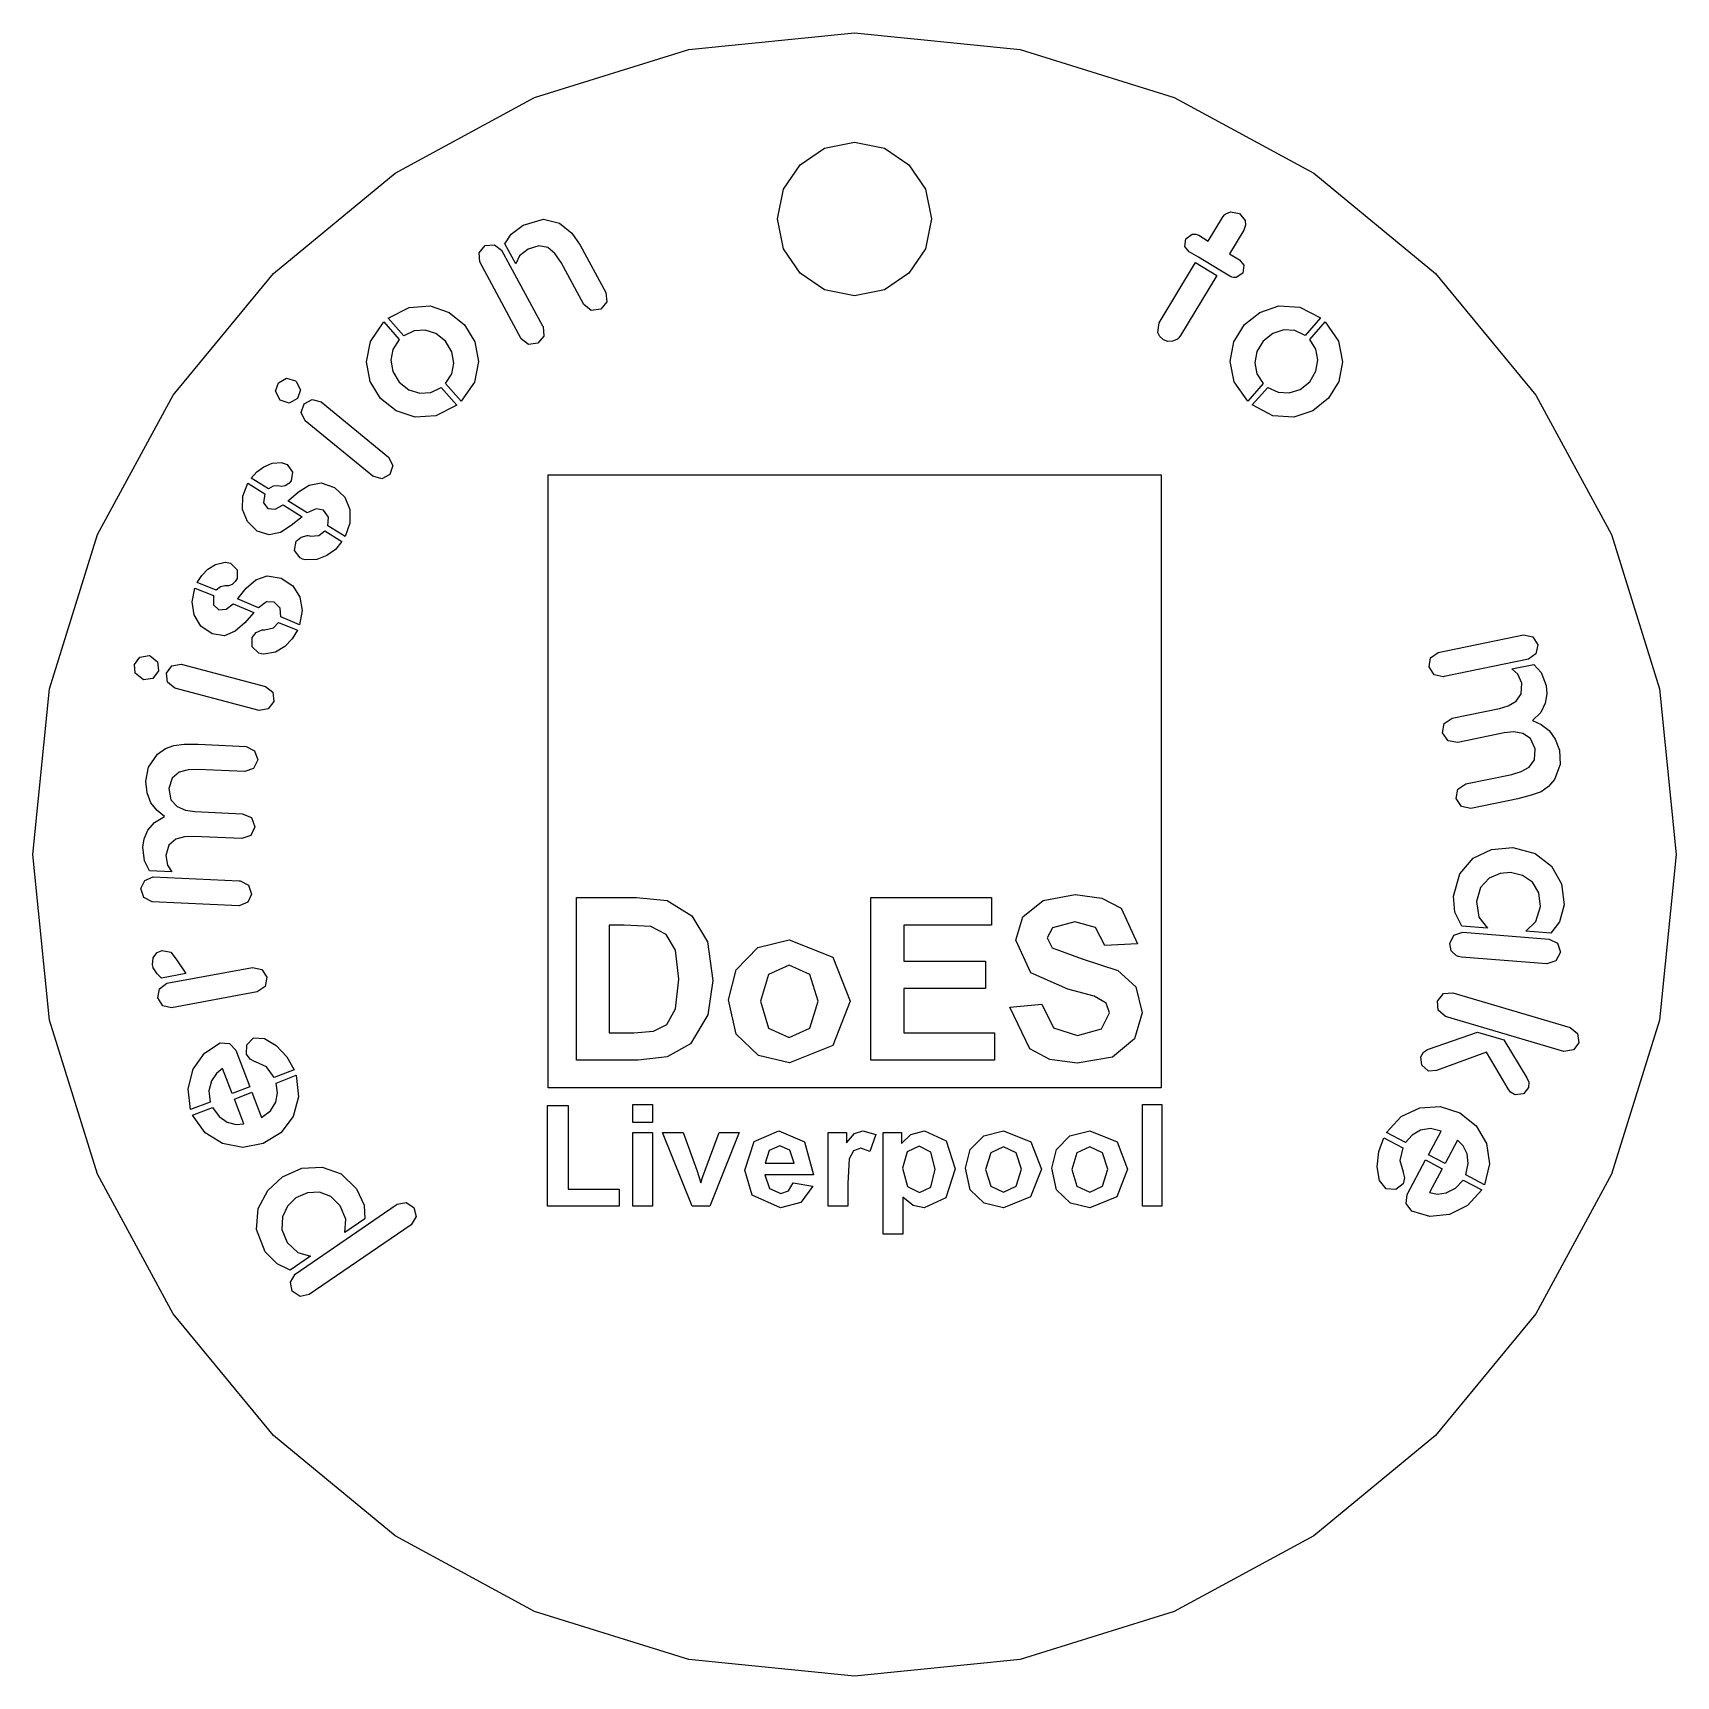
# Model space of a CAD drawing. Extents: x 0.1 to 40.9, y 0.1 to 40.9.
import ezdxf

# ---------------------------------------------------------------- set-up
doc = ezdxf.new("R2010")
doc.units = 0
doc.layers.get('0').update_dxf_attribs({"linetype": 'CONTINUOUS'})

msp = doc.modelspace()

# ---------------------------------------------------------------- linework, layer by layer
at = {"color": 174}
for p, q in [((16.3862, 40.4964), (20.4997, 40.9099)), ((20.4997, 40.9099), (24.6118, 40.4964)), ((12.5539, 39.3072), (16.3862, 40.4964)), ((24.6118, 40.4964), (28.4441, 39.3072)), ((9.08678, 37.4248), (12.5539, 39.3072)), ((28.4441, 39.3072), (31.9112, 37.4248)), ((19.1492, 37.6357), (19.7556, 38.045)), ((19.7556, 38.045), (20.4997, 38.1938)), ((20.4997, 38.1938), (21.2424, 38.045)), ((21.2424, 38.045), (21.8488, 37.6357)), ((18.7399, 37.0293), (19.1492, 37.6357)), ((21.8488, 37.6357), (22.2595, 37.0293)), ((6.0675, 34.9333), (9.08678, 37.4248)), ((31.9112, 37.4248), (34.9319, 34.9333)), ((18.5911, 36.2864), (18.7399, 37.0293)), ((22.2595, 37.0293), (22.4096, 36.2864)), ((18.7399, 35.5438), (18.5911, 36.2864)), ((22.4096, 36.2864), (22.2595, 35.5438)), ((19.1492, 34.9374), (18.7399, 35.5438)), ((22.2595, 35.5438), (21.8488, 34.9374)), ((3.57463, 31.9126), (6.0675, 34.9333)), ((19.7556, 34.5281), (19.1492, 34.9374)), ((21.8488, 34.9374), (21.2424, 34.5281)), ((34.9319, 34.9333), (37.4234, 31.9126)), ((20.4997, 34.3779), (19.7556, 34.5281)), ((21.2424, 34.5281), (20.4997, 34.3779)), ((1.69223, 28.4455), (3.57463, 31.9126)), ((37.4234, 31.9126), (39.3058, 28.4455)), ((0.50298, 24.6145), (1.69223, 28.4455)), ((39.3058, 28.4455), (40.495, 24.6145)), ((0.08957, 20.5011), (0.50298, 24.6145)), ((40.495, 24.6145), (40.9099, 20.5011)), ((0.50298, 16.3876), (0.08957, 20.5011)), ((40.9099, 20.5011), (40.495, 16.3876)), ((1.69223, 12.5567), (0.50298, 16.3876)), ((40.495, 16.3876), (39.3058, 12.5567)), ((3.57463, 9.08953), (1.69223, 12.5567)), ((39.3058, 12.5567), (37.4234, 9.08953)), ((6.0675, 6.06887), (3.57463, 9.08953)), ((37.4234, 9.08953), (34.9319, 6.06887)), ((9.08678, 3.576), (6.0675, 6.06887)), ((34.9319, 6.06887), (31.9112, 3.576)), ((12.5539, 1.69499), (9.08678, 3.576)), ((31.9112, 3.576), (28.4441, 1.69499)), ((16.3862, 0.50436), (12.5539, 1.69499)), ((28.4441, 1.69499), (24.6118, 0.50436)), ((20.4997, 0.08957), (16.3862, 0.50436)), ((24.6118, 0.50436), (20.4997, 0.08957))]:
    msp.add_line(p, q, dxfattribs=at)
at = {"color": 1}
for p, q in [((29.6416, 36.3224), (29.6857, 36.3774)), ((29.6857, 36.3774), (29.6926, 36.3911)), ((29.6926, 36.3911), (29.7022, 36.3954)), ((29.7022, 36.3954), (29.705, 36.3996)), ((29.705, 36.3996), (29.7146, 36.4063)), ((29.7146, 36.4063), (29.7229, 36.412)), ((29.7229, 36.412), (29.7257, 36.4162)), ((29.7257, 36.4162), (29.8428, 36.4656)), ((29.8428, 36.4656), (30.0661, 36.4243)), ((30.0661, 36.4243), (30.2025, 36.2493)), ((11.971, 35.9117), (12.2673, 36.1336)), ((12.2673, 36.1336), (12.7703, 36.2825)), ((12.7703, 36.2825), (13.1713, 36.1858)), ((13.1713, 36.1858), (13.4758, 35.935)), ((13.4758, 35.935), (13.6826, 35.6362)), ((29.2888, 35.7382), (29.6416, 36.3224)), ((30.1721, 36.0094), (29.818, 35.421)), ((30.2107, 36.1294), (30.1721, 36.0094)), ((30.2025, 36.2493), (30.2107, 36.1294)), ((11.1731, 35.4485), (11.3247, 35.6249)), ((11.3247, 35.6249), (11.5535, 35.6471)), ((11.5535, 35.6471), (11.7326, 35.5134)), ((11.8153, 35.6718), (11.971, 35.9117)), ((12.084, 35.1758), (11.8153, 35.6718)), ((12.3927, 35.5395), (12.1791, 35.373)), ((12.6573, 35.621), (12.3927, 35.5395)), ((12.8778, 35.5769), (12.6573, 35.621)), ((13.0583, 35.4281), (12.8778, 35.5769)), ((13.6826, 35.6362), (14.3192, 34.4592)), ((28.7073, 35.6045), (28.7307, 35.7974)), ((28.812, 35.4722), (28.7073, 35.6045)), ((28.7307, 35.7974), (28.8906, 35.9089)), ((28.8906, 35.9089), (28.9774, 35.9089)), ((28.9774, 35.9089), (29.0532, 35.8814)), ((29.0532, 35.8814), (29.2888, 35.7382)), ((11.1897, 35.2199), (11.1731, 35.4485)), ((12.2204, 33.3127), (11.1897, 35.2199)), ((11.7326, 35.5134), (12.7524, 33.6283)), ((12.1791, 35.373), (12.084, 35.1758)), ((13.2112, 35.2075), (13.0583, 35.4281)), ((13.7763, 34.1657), (13.2112, 35.2075)), ((28.0665, 33.7082), (28.9677, 35.2061)), ((29.0449, 35.3342), (28.812, 35.4722)), ((28.9677, 35.2061), (29.4969, 34.8864)), ((29.5741, 35.0146), (29.0449, 35.3342)), ((29.818, 35.421), (30.0633, 35.2736)), ((30.0633, 35.2736), (30.168, 35.1414)), ((30.168, 35.1414), (30.1487, 34.9443)), ((29.4969, 34.8864), (28.5957, 33.3912)), ((29.8235, 34.863), (29.5741, 35.0146)), ((29.8745, 34.8437), (29.8235, 34.863)), ((29.9268, 34.8354), (29.8745, 34.8437)), ((29.9847, 34.8354), (29.9268, 34.8354)), ((30.1487, 34.9443), (29.9847, 34.8354)), ((14.3192, 34.4592), (14.344, 34.2249)), ((8.91727, 33.8253), (9.43543, 34.0899)), ((9.43543, 34.0899), (9.95497, 34.1271)), ((9.95497, 34.1271), (10.4317, 33.9659)), ((10.4317, 33.9659), (10.8107, 33.66)), ((13.9581, 34.0169), (13.7763, 34.1657)), ((14.1952, 34.0444), (13.9581, 34.0169)), ((14.344, 34.2249), (14.1952, 34.0444)), ((30.1859, 33.6613), (30.5649, 33.9659)), ((30.5649, 33.9659), (31.0417, 34.1285)), ((31.0417, 34.1285), (31.5584, 34.0968)), ((31.5584, 34.0968), (32.0794, 33.8281)), ((8.47355, 33.2466), (8.80565, 33.7289)), ((8.80565, 33.7289), (9.19014, 33.2907)), ((9.30176, 33.3871), (8.91727, 33.8253)), ((9.55809, 33.5084), (9.30176, 33.3871)), ((9.8323, 33.5249), (9.55809, 33.5084)), ((10.1024, 33.4409), (9.8323, 33.5249)), ((10.8107, 33.66), (11.0698, 33.2369)), ((12.7524, 33.6283), (12.762, 33.6117)), ((12.762, 33.6117), (12.7827, 33.3761)), ((28.0362, 33.467), (28.0665, 33.7082)), ((29.9268, 33.2383), (30.1859, 33.6613)), ((31.1616, 33.5304), (30.8901, 33.445)), ((31.4358, 33.5125), (31.1616, 33.5304)), ((31.6949, 33.3912), (31.4358, 33.5125)), ((32.0794, 33.8281), (31.6949, 33.3912)), ((31.8065, 33.292), (32.191, 33.7316)), ((32.191, 33.7316), (32.5203, 33.2521)), ((8.37434, 32.7381), (8.47355, 33.2466)), ((9.19014, 33.2907), (9.03443, 33.0481)), ((10.3422, 33.2493), (10.1024, 33.4409)), ((10.5006, 32.9875), (10.3422, 33.2493)), ((11.0698, 33.2369), (11.1635, 32.7477)), ((12.4051, 33.1722), (12.2204, 33.3127)), ((12.6311, 33.1997), (12.4051, 33.1722)), ((12.7827, 33.3761), (12.6311, 33.1997)), ((28.0831, 33.3637), (28.0362, 33.467)), ((28.1754, 33.2851), (28.0831, 33.3637)), ((28.2829, 33.2452), (28.1754, 33.2851)), ((28.4, 33.2479), (28.2829, 33.2452)), ((28.5102, 33.2962), (28.4, 33.2479)), ((28.5199, 33.303), (28.5102, 33.2962)), ((28.5226, 33.3058), (28.5199, 33.303)), ((28.5309, 33.3127), (28.5226, 33.3058)), ((28.5405, 33.3196), (28.5309, 33.3127)), ((28.5461, 33.3265), (28.5405, 33.3196)), ((28.5585, 33.3375), (28.5461, 33.3265)), ((28.5957, 33.3912), (28.5585, 33.3375)), ((29.8345, 32.7491), (29.9268, 33.2383)), ((30.6503, 33.2548), (30.4932, 32.9916)), ((30.8901, 33.445), (30.6503, 33.2548)), ((31.9595, 33.055), (31.8065, 33.292)), ((32.5203, 33.2521), (32.6237, 32.7408)), ((8.47079, 32.2461), (8.37434, 32.7381)), ((9.03443, 33.0481), (8.98204, 32.778)), ((8.98204, 32.778), (9.0303, 32.4983)), ((10.4965, 32.439), (10.5489, 32.7077)), ((10.5489, 32.7077), (10.5006, 32.9875)), ((11.1635, 32.7477), (11.0601, 32.2364)), ((29.9338, 32.2406), (29.8345, 32.7491)), ((30.4932, 32.9916), (30.445, 32.7119)), ((30.445, 32.7119), (30.4974, 32.4431)), ((32.0118, 32.7849), (31.9595, 33.055)), ((31.9636, 32.5052), (32.0118, 32.7849)), ((32.6237, 32.7408), (32.5272, 32.2475)), ((6.18878, 32.2171), (6.39135, 32.3301)), ((6.39135, 32.3301), (6.61458, 32.2682)), ((6.61458, 32.2682), (6.63388, 32.253)), ((6.63388, 32.253), (6.73862, 32.0449)), ((9.0303, 32.4983), (9.18877, 32.2364)), ((10.3436, 32.2006), (10.4965, 32.439)), ((30.4974, 32.4431), (30.6544, 32.202)), ((31.8065, 32.2419), (31.9636, 32.5052)), ((6.1171, 32.0118), (6.18878, 32.2171)), ((6.23425, 31.7817), (6.1171, 32.0118)), ((6.73862, 32.0449), (6.66556, 31.8244)), ((8.72437, 31.8299), (8.47079, 32.2461)), ((9.18877, 32.2364), (9.42717, 32.0463)), ((9.42717, 32.0463), (9.69864, 31.9622)), ((9.69864, 31.9622), (9.97285, 31.9801)), ((9.97285, 31.9801), (10.2333, 32.1014)), ((10.2333, 32.1014), (10.6178, 31.6646)), ((10.728, 31.7624), (10.3436, 32.2006)), ((11.0601, 32.2364), (10.728, 31.7624)), ((30.27, 31.7624), (29.9338, 32.2406)), ((30.6544, 32.202), (30.27, 31.7624)), ((30.3816, 31.6659), (30.7661, 32.1042)), ((30.7661, 32.1042), (31.0224, 31.9843)), ((31.0224, 31.9843), (31.2966, 31.9677)), ((31.2966, 31.9677), (31.5667, 32.0532)), ((31.5667, 32.0532), (31.8065, 32.2419)), ((32.5272, 32.2475), (32.2737, 31.8341)), ((6.45887, 31.7128), (6.23425, 31.7817)), ((6.66556, 31.8244), (6.45887, 31.7128)), ((6.75792, 31.4799), (6.82544, 31.6921)), ((6.85574, 31.2704), (6.75792, 31.4799)), ((6.82544, 31.6921), (7.02525, 31.8037)), ((7.02525, 31.8037), (7.24849, 31.7472)), ((7.24849, 31.7472), (8.92281, 30.3706)), ((9.1102, 31.5171), (8.72437, 31.8299)), ((9.58289, 31.36), (9.1102, 31.5171)), ((10.6178, 31.6646), (10.0996, 31.3945)), ((30.8956, 31.3986), (30.3816, 31.6659)), ((31.8892, 31.5199), (31.4165, 31.3642)), ((32.2737, 31.8341), (31.8892, 31.5199)), ((8.53144, 29.8952), (6.85574, 31.2704)), ((10.0996, 31.3945), (9.58289, 31.36)), ((31.4165, 31.3642), (30.8956, 31.3986)), ((5.82496, 30.1322), (6.03444, 30.219)), ((6.03444, 30.219), (6.27422, 30.2369)), ((6.27422, 30.2369), (6.28248, 30.2328)), ((6.28248, 30.2328), (6.40652, 30.1887)), ((8.92281, 30.3706), (9.02751, 30.1639)), ((5.51078, 29.8511), (5.65132, 30.0027)), ((5.94212, 29.5837), (5.51078, 29.8511)), ((5.65132, 30.0027), (5.82496, 30.1322)), ((6.40652, 30.1887), (6.54018, 30.0013)), ((6.54018, 30.0013), (6.50434, 29.7849)), ((8.75467, 29.8318), (8.53144, 29.8952)), ((8.95449, 29.942), (8.75467, 29.8318)), ((9.02751, 30.1639), (8.95449, 29.942)), ((5.29717, 29.0725), (5.30408, 29.3991)), ((5.30408, 29.3991), (5.43221, 29.7257)), ((5.43221, 29.7257), (5.8553, 29.4624)), ((5.8553, 29.4624), (5.82083, 29.2392)), ((6.05924, 29.6499), (5.94212, 29.5837)), ((6.17499, 29.6595), (6.05924, 29.6499)), ((6.26181, 29.6388), (6.17499, 29.6595)), ((6.35825, 29.6609), (6.26181, 29.6388)), ((6.44507, 29.7188), (6.35825, 29.6609)), ((6.50434, 29.7849), (6.44507, 29.7188)), ((6.44507, 29.2985), (6.68761, 29.5079)), ((6.68761, 29.5079), (6.95357, 29.6747)), ((6.95357, 29.6747), (7.24849, 29.7284)), ((7.24849, 29.7284), (7.58472, 29.614)), ((7.58472, 29.614), (7.83689, 29.3743)), ((5.41845, 28.7693), (5.29717, 29.0725)), ((5.82083, 29.2392), (5.9297, 29.0959)), ((5.9297, 29.0959), (6.11022, 29.0766)), ((6.11022, 29.0766), (6.30453, 29.1827)), ((6.30453, 29.1827), (6.77718, 28.8878)), ((6.4244, 29.2819), (6.44507, 29.2985)), ((6.90672, 28.9843), (6.4244, 29.2819)), ((7.12445, 29.0904), (6.90672, 28.9843)), ((7.31051, 29.0504), (7.12445, 29.0904)), ((7.43176, 28.8823), (7.31051, 29.0504)), ((7.83689, 29.3743), (7.9623, 29.0711)), ((7.9623, 29.0711), (7.96092, 28.7335)), ((5.66237, 28.535), (5.41845, 28.7693)), ((6.50847, 28.6728), (6.23976, 28.5006)), ((6.77718, 28.8878), (6.50847, 28.6728)), ((7.41384, 28.6659), (7.43176, 28.8823)), ((7.84518, 28.3972), (7.41384, 28.6659)), ((7.96092, 28.7335), (7.84518, 28.3972)), ((5.96138, 28.4372), (5.66237, 28.535)), ((6.23976, 28.5006), (5.96138, 28.4372)), ((6.59253, 28.0486), (6.6325, 28.2801)), ((6.6325, 28.2801), (6.751, 28.3862)), ((6.751, 28.3862), (6.90672, 28.4248)), ((6.90672, 28.4248), (6.92464, 28.4248)), ((6.92464, 28.4248), (6.96599, 28.4152)), ((6.96599, 28.4152), (6.97424, 28.4097)), ((6.97424, 28.4097), (7.19335, 28.4248)), ((7.19335, 28.4248), (7.33944, 28.5378)), ((7.33944, 28.5378), (7.76661, 28.2718)), ((7.76661, 28.2718), (7.60677, 28.0803)), ((4.63021, 27.7041), (4.86311, 27.7633)), ((4.86311, 27.7633), (4.87137, 27.7592)), ((4.87137, 27.7592), (5.00228, 27.7372)), ((6.72895, 27.8667), (6.59253, 28.0486)), ((6.78822, 27.8391), (6.72895, 27.8667)), ((6.85024, 27.8198), (6.78822, 27.8391)), ((7.13962, 27.8253), (6.85024, 27.8198)), ((7.39316, 27.9246), (7.13962, 27.8253)), ((7.60677, 28.0803), (7.39316, 27.9246)), ((4.17269, 27.2562), (4.28706, 27.4285)), ((4.28706, 27.4285), (4.43727, 27.5869)), ((4.43727, 27.5869), (4.63021, 27.7041)), ((5.00228, 27.7372), (5.16488, 27.5746)), ((5.16488, 27.3554), (5.11803, 27.2783)), ((5.16488, 27.5746), (5.16488, 27.3554)), ((5.62652, 27.3224), (5.90903, 27.4243)), ((5.90903, 27.4243), (6.25768, 27.3651)), ((6.25768, 27.3651), (6.54706, 27.1708)), ((4.04453, 26.7766), (4.11621, 27.1198)), ((4.11621, 27.1198), (4.57786, 26.9296)), ((4.17407, 27.2562), (4.17269, 27.2562)), ((4.644, 27.0633), (4.17407, 27.2562)), ((4.74871, 27.1473), (4.644, 27.0633)), ((4.86174, 27.1763), (4.74871, 27.1473)), ((4.94993, 27.1735), (4.86174, 27.1763)), ((5.04088, 27.2094), (4.94993, 27.1735)), ((5.11803, 27.2783), (5.04088, 27.2094)), ((5.18693, 26.8663), (5.3909, 27.1143)), ((5.3909, 27.1143), (5.62652, 27.3224)), ((6.54706, 27.1708), (6.7207, 26.8911)), ((4.09279, 26.4528), (4.04453, 26.7766)), ((4.57786, 26.9296), (4.58061, 26.705)), ((4.58061, 26.705), (4.71152, 26.581)), ((4.71152, 26.581), (4.89204, 26.592)), ((4.89204, 26.592), (5.06705, 26.7284)), ((5.06705, 26.7284), (5.58243, 26.5148)), ((5.16901, 26.847), (5.18693, 26.8663)), ((5.69405, 26.6306), (5.16901, 26.847)), ((5.89111, 26.7725), (5.69405, 26.6306)), ((6.07991, 26.7643), (5.89111, 26.7725)), ((6.22875, 26.6182), (6.07991, 26.7643)), ((6.24664, 26.4018), (6.22875, 26.6182)), ((6.7758, 26.5576), (6.71657, 26.2075)), ((6.7207, 26.8911), (6.7758, 26.5576)), ((4.26089, 26.1745), (4.09279, 26.4528)), ((4.54064, 25.9843), (4.26089, 26.1745)), ((5.35369, 26.2571), (5.11665, 26.0449)), ((5.58243, 26.5148), (5.35369, 26.2571)), ((5.8553, 26.0766), (6.06887, 26.1276)), ((6.06887, 26.1276), (6.19428, 26.264)), ((6.19428, 26.264), (6.66006, 26.0725)), ((6.71657, 26.2075), (6.24664, 26.4018)), ((4.85207, 25.9347), (4.54064, 25.9843)), ((5.11665, 26.0449), (4.85207, 25.9347)), ((5.53833, 25.6591), (5.5397, 25.8919)), ((5.5397, 25.8919), (5.63894, 26.0174)), ((5.63894, 26.0174), (5.78637, 26.078)), ((5.78637, 26.078), (5.80429, 26.0821)), ((5.80429, 26.0821), (5.84701, 26.0808)), ((5.84701, 26.0808), (5.8553, 26.0766)), ((6.53327, 25.8561), (6.34862, 25.666)), ((6.66006, 26.0725), (6.53327, 25.8561)), ((35.0008, 25.5185), (37.1203, 25.954)), ((37.1203, 25.954), (37.3475, 25.9044)), ((37.3475, 25.9044), (37.4731, 25.7087)), ((2.61138, 25.2154), (2.74919, 25.4041)), ((2.74919, 25.4041), (2.97794, 25.4413)), ((2.97794, 25.4413), (3.00137, 25.4345)), ((3.00137, 25.4345), (3.18327, 25.2884)), ((5.70234, 25.4992), (5.53833, 25.6591)), ((5.76573, 25.4854), (5.70234, 25.4992)), ((5.83046, 25.473), (5.76573, 25.4854)), ((6.11434, 25.5282), (5.83046, 25.473)), ((6.34862, 25.666), (6.11434, 25.5282)), ((34.772, 25.1602), (34.812, 25.3835)), ((34.812, 25.3835), (35.0008, 25.5185)), ((37.2442, 25.3504), (35.1496, 24.9177)), ((37.4276, 25.4868), (37.2442, 25.3504)), ((37.4731, 25.7087), (37.4276, 25.4868)), ((2.63205, 25.0004), (2.61138, 25.2154)), ((2.83463, 24.8392), (2.63205, 25.0004)), ((3.20807, 25.0583), (3.06751, 24.8695)), ((3.18327, 25.2884), (3.20807, 25.0583)), ((3.40927, 25.0045), (3.54432, 25.1891)), ((3.43683, 24.7826), (3.40927, 25.0045)), ((3.54432, 25.1891), (3.77031, 25.2305)), ((3.77031, 25.2305), (5.86631, 24.6765)), ((34.8988, 24.9632), (34.772, 25.1602)), ((35.1248, 24.9136), (34.8988, 24.9632)), ((35.1496, 24.9177), (35.1248, 24.9136)), ((36.8293, 25.112), (37.375, 25.2236)), ((36.9768, 24.9811), (36.8293, 25.112)), ((37.0734, 24.7592), (36.9768, 24.9811)), ((37.375, 25.2236), (37.5543, 25.0183)), ((37.5543, 25.0183), (37.6798, 24.7013)), ((3.06751, 24.8695), (2.83463, 24.8392)), ((3.61322, 24.6338), (3.43683, 24.7826)), ((5.70921, 24.0785), (3.61322, 24.6338)), ((5.86631, 24.6765), (6.0482, 24.5305)), ((6.0482, 24.5305), (6.073, 24.2989)), ((37.0625, 24.4891), (37.0734, 24.7592)), ((37.6798, 24.7013), (37.6975, 24.4891)), ((5.93796, 24.1171), (5.70921, 24.0785)), ((6.073, 24.2989), (5.93796, 24.1171)), ((35.3466, 23.8842), (36.5181, 24.1253)), ((36.5181, 24.1253), (36.7358, 24.1915)), ((36.7358, 24.1915), (36.9341, 24.3086)), ((36.9341, 24.3086), (37.0625, 24.4891)), ((37.659, 24.259), (37.55, 24.0302)), ((37.6975, 24.4891), (37.659, 24.259)), ((35.1083, 23.5231), (35.151, 23.7546)), ((35.151, 23.7546), (35.3466, 23.8842)), ((37.55, 24.0302), (37.3447, 23.8263)), ((37.3447, 23.8263), (37.5571, 23.7284)), ((37.5571, 23.7284), (37.7543, 23.5782)), ((35.2461, 23.3192), (35.1083, 23.5231)), ((35.4901, 23.2847), (35.2461, 23.3192)), ((36.642, 23.5204), (35.4901, 23.2847)), ((36.8776, 23.5493), (36.642, 23.5204)), ((37.1023, 23.5093), (36.8776, 23.5493)), ((37.2897, 23.3826), (37.1023, 23.5093)), ((37.4082, 23.1276), (37.2897, 23.3826)), ((37.7543, 23.5782), (37.9084, 23.3688)), ((37.9084, 23.3688), (38.0104, 23.0904)), ((2.96554, 22.6687), (3.1874, 22.9953)), ((3.1874, 22.9953), (3.38171, 23.129)), ((3.38171, 23.129), (3.58842, 23.2089)), ((3.58842, 23.2089), (3.85163, 23.2365)), ((3.85163, 23.2365), (4.19336, 23.2365)), ((4.19336, 23.2365), (5.38674, 23.1786)), ((5.38674, 23.1786), (5.59897, 23.0753)), ((5.59897, 23.0753), (5.67753, 22.8548)), ((37.393, 22.8534), (37.4082, 23.1276)), ((38.0104, 23.0904), (38.0284, 22.7362)), ((2.89388, 22.3228), (2.96554, 22.6687)), ((3.72622, 22.5461), (3.5512, 22.3986)), ((3.95083, 22.604), (3.72622, 22.5461)), ((4.18786, 22.6122), (3.95083, 22.604)), ((5.35781, 22.5585), (4.18786, 22.6122)), ((5.57417, 22.637), (5.35781, 22.5585)), ((5.67753, 22.8548), (5.57417, 22.637)), ((35.6817, 22.2539), (36.8282, 22.4896)), ((36.8282, 22.4896), (37.0568, 22.5585)), ((37.0568, 22.5585), (37.2593, 22.6687)), ((37.2593, 22.6687), (37.393, 22.8534)), ((38.0284, 22.7362), (37.8919, 22.3669)), ((2.92558, 22.0293), (2.89388, 22.3228)), ((3.5512, 22.3986), (3.4699, 22.1354)), ((3.4699, 22.1354), (3.52089, 21.8612)), ((35.4446, 21.8874), (35.4912, 22.1244)), ((35.4912, 22.1244), (35.6817, 22.2539)), ((37.5571, 22.0597), (37.3077, 21.97)), ((37.7377, 22.1878), (37.5571, 22.0597)), ((37.8919, 22.3669), (37.7377, 22.1878)), ((3.02341, 21.7854), (2.92558, 22.0293)), ((3.17638, 21.5911), (3.02341, 21.7854)), ((3.52089, 21.8612), (3.67111, 21.6931)), ((3.67111, 21.6931), (3.87918, 21.598)), ((35.5755, 21.6931), (35.4446, 21.8874)), ((35.8069, 21.6462), (35.5755, 21.6931)), ((36.9768, 21.8846), (35.8069, 21.6462)), ((37.3077, 21.97), (36.9768, 21.8846)), ((2.94624, 21.1033), (3.10885, 21.2976)), ((3.10885, 21.2976), (3.35828, 21.4437)), ((3.35828, 21.4437), (3.17638, 21.5911)), ((3.87918, 21.598), (4.11484, 21.5677)), ((4.11484, 21.5677), (5.28891, 21.5139)), ((5.28891, 21.5139), (5.51766, 21.4175)), ((5.51766, 21.4175), (5.60035, 21.186)), ((2.81809, 20.6788), (2.85254, 20.8897)), ((2.85254, 20.8897), (2.94624, 21.1033)), ((3.63802, 20.8773), (3.46852, 20.7326)), ((3.85851, 20.9421), (3.63802, 20.8773)), ((4.08725, 20.9503), (3.85851, 20.9421)), ((5.28066, 20.8966), (4.08725, 20.9503)), ((5.50115, 20.9737), (5.28066, 20.8966)), ((5.60035, 21.186), (5.50115, 20.9737)), ((2.86219, 20.3412), (2.81809, 20.6788)), ((3.46852, 20.7326), (3.39135, 20.4735)), ((3.39135, 20.4735), (3.42994, 20.2365)), ((35.8704, 20.4046), (36.3238, 20.6265)), ((36.3238, 20.6265), (36.8572, 20.6733)), ((36.8572, 20.6733), (37.4054, 20.5273)), ((37.4054, 20.5273), (37.8174, 20.2117)), ((2.98345, 20.0973), (2.86219, 20.3412)), ((3.54157, 20.0711), (2.98345, 20.0973)), ((3.42994, 20.2365), (3.54157, 20.0711)), ((35.3811, 19.4662), (35.5367, 20.016)), ((35.5367, 20.016), (35.8704, 20.4046)), ((36.5347, 20.0312), (36.2673, 19.914)), ((36.7993, 20.0546), (36.5347, 20.0312)), ((37.09, 19.9815), (36.7993, 20.0546)), ((37.8174, 20.2117), (38.064, 19.7721)), ((2.76986, 19.6522), (2.86907, 19.8548)), ((2.84427, 19.4317), (2.76986, 19.6522)), ((2.86907, 19.8548), (3.0813, 19.9444)), ((3.0813, 19.9444), (5.21727, 19.8451)), ((5.21727, 19.8451), (5.24207, 19.8438)), ((5.24207, 19.8438), (5.44876, 19.7404)), ((5.44876, 19.7404), (5.52319, 19.5185)), ((36.0507, 19.6812), (35.9488, 19.3284)), ((36.2673, 19.914), (36.0507, 19.6812)), ((37.3394, 19.8107), (37.09, 19.9815)), ((37.502, 19.5489), (37.3394, 19.8107)), ((38.064, 19.7721), (38.1275, 19.2526)), ((3.05235, 19.327), (2.84427, 19.4317)), ((5.2131, 19.2264), (3.05235, 19.327)), ((5.42946, 19.3118), (5.2131, 19.2264)), ((5.52319, 19.5185), (5.42946, 19.3118)), ((35.4143, 19.0679), (35.3811, 19.4662)), ((35.9488, 19.3284), (36.008, 18.9439)), ((37.4262, 18.8364), (37.5447, 19.2085)), ((37.5447, 19.2085), (37.502, 19.5489)), ((38.1275, 19.2526), (38.016, 18.8295)), ((35.585, 18.7234), (35.4143, 19.0679)), ((36.008, 18.9439), (36.2204, 18.6724)), ((37.1796, 18.598), (37.4262, 18.8364)), ((38.016, 18.8295), (37.8008, 18.5484)), ((35.2873, 18.2852), (35.3882, 18.4947)), ((35.3882, 18.4947), (35.6126, 18.5663)), ((36.2204, 18.6724), (35.585, 18.7234)), ((35.6126, 18.5663), (37.7582, 18.3996)), ((37.8008, 18.5484), (37.1796, 18.598)), ((37.7582, 18.3996), (37.9635, 18.2948)), ((3.07578, 17.9296), (3.16811, 18.0564)), ((3.16811, 18.0564), (3.17638, 18.0633)), ((3.17638, 18.0633), (3.30178, 18.1185)), ((3.30178, 18.1185), (3.52089, 18.0771)), ((3.52089, 18.0771), (3.65044, 17.898)), ((35.3233, 18.1088), (35.2873, 18.2852)), ((35.4528, 17.9862), (35.3233, 18.1088)), ((35.457, 17.9862), (35.4528, 17.9862)), ((35.5053, 17.9655), (35.457, 17.9862)), ((35.5741, 17.9503), (35.5053, 17.9655)), ((38.0351, 18.0702), (37.925, 17.8608)), ((37.9635, 18.2948), (38.0351, 18.0702)), ((3.05787, 17.7602), (3.07578, 17.9296)), ((3.07992, 17.6954), (3.05787, 17.7602)), ((3.0813, 17.6844), (3.07992, 17.6954)), ((3.175, 17.5355), (3.0813, 17.6844)), ((3.42029, 17.2999), (5.54662, 17.6954)), ((3.65044, 17.898), (3.89297, 17.5397)), ((5.54662, 17.6954), (5.77811, 17.6416)), ((5.77811, 17.6416), (5.8994, 17.4487)), ((37.7003, 17.7836), (35.5741, 17.9503)), ((37.925, 17.8608), (37.7003, 17.7836)), ((3.28111, 17.4253), (3.175, 17.5355)), ((3.19016, 16.9402), (3.23426, 17.1662)), ((3.23426, 17.1662), (3.42029, 17.2999)), ((3.89297, 17.5397), (3.28111, 17.4253)), ((5.85668, 17.22), (5.66512, 17.0877)), ((5.8994, 17.4487), (5.85668, 17.22)), ((3.31832, 16.7432), (3.19016, 16.9402)), ((3.53466, 16.688), (3.31832, 16.7432)), ((5.66512, 17.0877), (3.53466, 16.688)), ((34.9815, 16.8603), (35.1289, 17.0436)), ((35.0008, 16.6288), (34.9815, 16.8603)), ((35.1289, 17.0436), (35.3617, 17.067)), ((35.3617, 17.067), (38.2792, 16.203)), ((35.1772, 16.4786), (35.0008, 16.6288)), ((38.118, 15.6077), (35.1772, 16.4786)), ((5.40741, 15.7716), (5.57417, 15.9439)), ((5.57417, 15.9439), (5.84426, 15.9315)), ((5.84426, 15.9315), (6.13502, 15.7523)), ((34.761, 15.6656), (35.9738, 16.09)), ((35.9738, 16.09), (36.6268, 15.8943)), ((38.2792, 16.203), (38.4623, 16.0569)), ((38.4623, 16.0569), (38.4912, 15.8213)), ((4.06799, 15.1667), (4.34908, 15.5663)), ((4.34908, 15.5663), (4.74183, 15.8226)), ((4.74183, 15.8226), (4.97611, 15.8075)), ((4.97611, 15.8075), (5.13045, 15.6393)), ((5.13045, 15.6393), (5.48047, 14.7312)), ((5.39641, 15.5401), (5.40741, 15.7716)), ((5.48598, 15.4161), (5.39641, 15.5401)), ((6.13502, 15.7523), (6.39685, 15.4699)), ((34.5708, 15.474), (34.6356, 15.5884)), ((34.6356, 15.5884), (34.7376, 15.6559)), ((34.7376, 15.6559), (34.761, 15.6656)), ((36.2024, 15.5925), (34.9595, 15.1322)), ((36.7358, 14.6789), (36.2024, 15.5925)), ((36.6268, 15.8943), (37.2029, 14.9517)), ((38.3603, 15.6435), (38.118, 15.6077)), ((38.4912, 15.8213), (38.3603, 15.6435)), ((3.94395, 14.6816), (4.06799, 15.1667)), ((4.80247, 15.1846), (4.64813, 15.0633)), ((5.04225, 14.5631), (4.80247, 15.1846)), ((5.61139, 15.3527), (5.48598, 15.4161)), ((5.62377, 15.3472), (5.61139, 15.3527)), ((5.88973, 15.2232), (5.62377, 15.3472)), ((6.07991, 14.9614), (5.88973, 15.2232)), ((6.57737, 15.1529), (6.07991, 14.9614)), ((6.39685, 15.4699), (6.57737, 15.1529)), ((34.5915, 15.2673), (34.5708, 15.474)), ((34.75, 15.1226), (34.5915, 15.2673)), ((34.7693, 15.1157), (34.75, 15.1226)), ((34.9595, 15.1322), (34.7693, 15.1157)), ((4.52409, 14.8773), (4.46486, 14.632)), ((4.64813, 15.0633), (4.52409, 14.8773)), ((5.48047, 14.7312), (5.04225, 14.5631)), ((6.13227, 14.8235), (6.62975, 15.0151)), ((6.16673, 14.5824), (6.13227, 14.8235)), ((6.62975, 15.0151), (6.69177, 14.4832)), ((37.2403, 14.7133), (37.1285, 14.5631)), ((37.2029, 14.9517), (37.247, 14.8415)), ((37.247, 14.8415), (37.2403, 14.7133)), ((4.00459, 14.1648), (3.94395, 14.6816)), ((4.49379, 14.3509), (4.00459, 14.1648)), ((4.46486, 14.632), (4.49379, 14.3509)), ((5.09598, 14.4239), (5.53283, 14.5934)), ((5.33164, 13.8121), (5.09598, 14.4239)), ((5.53283, 14.5934), (5.77261, 13.9706)), ((5.99172, 14.129), (6.12126, 14.344)), ((6.12126, 14.344), (6.16673, 14.5824)), ((6.69177, 14.4832), (6.55394, 13.9912)), ((36.7979, 14.5934), (36.7358, 14.6789)), ((36.8956, 14.5383), (36.7979, 14.5934)), ((36.9136, 14.5328), (36.8956, 14.5383)), ((37.1119, 14.5562), (36.9136, 14.5328)), ((37.1285, 14.5631), (37.1119, 14.5562)), ((4.05832, 14.0257), (4.55164, 14.2145)), ((4.36838, 13.5888), (4.05832, 14.0257)), ((4.55164, 14.2145), (4.7184, 13.9899)), ((4.7184, 13.9899), (4.91959, 13.8493)), ((5.77261, 13.9706), (5.99172, 14.129)), ((6.55394, 13.9912), (6.24801, 13.5874)), ((33.7192, 13.5957), (34.0816, 13.9912)), ((34.0816, 13.9912), (34.546, 14.2089)), ((34.546, 14.2089), (35.0504, 14.2407)), ((35.0504, 14.2407), (35.5381, 14.0849)), ((35.5381, 14.0849), (35.9435, 13.7625)), ((4.79972, 13.3215), (4.36838, 13.5888)), ((4.91959, 13.8493), (5.13733, 13.7942)), ((5.13733, 13.7942), (5.33164, 13.8121)), ((6.24801, 13.5874), (5.81258, 13.3187)), ((34.1905, 13.3449), (33.7192, 13.5957)), ((34.3504, 13.5282), (34.1905, 13.3449)), ((34.5612, 13.6522), (34.3504, 13.5282)), ((34.8079, 13.6922), (34.5612, 13.6522)), ((34.7569, 13.0418), (35.0711, 13.6288)), ((35.0711, 13.6288), (34.8079, 13.6922)), ((35.9435, 13.7625), (36.1982, 13.3174)), ((5.30408, 13.225), (4.79972, 13.3215)), ((5.81258, 13.3187), (5.30408, 13.225)), ((33.4863, 12.7413), (33.5277, 13.1231)), ((33.5277, 13.1231), (33.6503, 13.4648)), ((33.6503, 13.4648), (34.1202, 13.214)), ((34.1202, 13.214), (34.0472, 12.9012)), ((35.4803, 13.4001), (35.1703, 12.8199)), ((35.6196, 13.2623), (35.4803, 13.4001)), ((35.7202, 13.0638), (35.6196, 13.2623)), ((35.7463, 12.8199), (35.7202, 13.0638)), ((36.1982, 13.3174), (36.2768, 12.8157)), ((6.28661, 12.4919), (6.7703, 12.711)), ((6.7703, 12.711), (7.27604, 12.7345)), ((7.27604, 12.7345), (7.74594, 12.565)), ((33.5414, 12.4037), (33.4863, 12.7413)), ((34.0472, 12.9012), (34.1257, 12.6173)), ((34.2277, 12.0537), (34.6866, 12.9109)), ((34.6866, 12.9109), (35.1, 12.689)), ((35.1703, 12.8199), (34.7569, 13.0418)), ((35.1, 12.689), (34.7858, 12.1019)), ((35.6842, 12.5457), (35.7463, 12.8199)), ((36.2768, 12.8157), (36.1502, 12.2976)), ((5.9297, 12.157), (6.28661, 12.4919)), ((7.74594, 12.565), (8.13181, 12.197)), ((33.7068, 12.1915), (33.5414, 12.4037)), ((34.1285, 12.3183), (33.9452, 12.1763)), ((34.1257, 12.6173), (34.1299, 12.6036)), ((34.1629, 12.4685), (34.1285, 12.3183)), ((34.1299, 12.6036), (34.1629, 12.4685)), ((35.4252, 12.2094), (35.6182, 12.412)), ((35.6182, 12.412), (36.0796, 12.1667)), ((36.1502, 12.2976), (35.6842, 12.5457)), ((5.68579, 11.7078), (5.9297, 12.157)), ((6.62284, 11.9669), (6.41477, 11.7643)), ((6.90809, 12.0937), (6.62284, 11.9669)), ((7.2099, 12.1088), (6.90809, 12.0937)), ((7.4924, 12.0013), (7.2099, 12.1088)), ((7.72664, 11.7726), (7.4924, 12.0013)), ((8.13181, 12.197), (8.31921, 11.7905)), ((9.13638, 11.8153), (9.36516, 11.858)), ((9.36516, 11.858), (9.5553, 11.7285)), ((33.9452, 12.1763), (33.7068, 12.1915)), ((34.2015, 11.8277), (34.2277, 12.0537)), ((34.7858, 12.1019), (34.9787, 12.0647)), ((34.9787, 12.0647), (35.2006, 12.0937)), ((35.2006, 12.0937), (35.4252, 12.2094)), ((36.0796, 12.1667), (35.7283, 11.7836)), ((5.64307, 11.1869), (5.68579, 11.7078)), ((6.28661, 11.497), (6.27144, 11.1869)), ((6.41477, 11.7643), (6.28661, 11.497)), ((6.60495, 10.0735), (9.11712, 11.8001)), ((7.86035, 11.4391), (7.72664, 11.7726)), ((8.3385, 11.4501), (7.83689, 11.107)), ((7.83689, 11.107), (7.86035, 11.4391)), ((8.31921, 11.7905), (8.3385, 11.4501)), ((9.11712, 11.8001), (9.13638, 11.8153)), ((9.60907, 11.5039), (9.48641, 11.3041)), ((9.5553, 11.7285), (9.60907, 11.5039)), ((34.3421, 11.6389), (34.2015, 11.8277)), ((34.7927, 11.5094), (34.3421, 11.6389)), ((35.2792, 11.5576), (34.7927, 11.5094)), ((35.7283, 11.7836), (35.2792, 11.5576)), ((5.86355, 10.6302), (5.64307, 11.1869)), ((6.27144, 11.1869), (6.40652, 10.8603)), ((9.48641, 11.3041), (6.95494, 9.56635)), ((6.15844, 10.3312), (5.86355, 10.6302)), ((6.40652, 10.8603), (6.66972, 10.6164)), ((6.66972, 10.6164), (6.98666, 10.5213)), ((6.48504, 10.1782), (6.15844, 10.3312)), ((6.98666, 10.5213), (6.48504, 10.1782)), ((6.4878, 9.87915), (6.60495, 10.0735)), ((6.53464, 9.65454), (6.4878, 9.87915)), ((6.7262, 9.52225), (6.53464, 9.65454)), ((6.95494, 9.56635), (6.7262, 9.52225))]:
    msp.add_line(p, q, dxfattribs=at)
at = {"color": 0}
for p, q in [((12.8916, 29.9282), (28.1202, 29.9282)), ((12.8916, 14.6995), (12.8916, 29.9282)), ((28.1202, 29.9282), (28.1202, 14.6995)), ((13.5902, 19.429), (15.084, 19.429)), ((13.5902, 15.3886), (13.5902, 19.429)), ((15.084, 19.429), (15.8502, 19.3532)), ((15.8502, 19.3532), (16.4621, 18.977)), ((20.909, 15.3886), (20.909, 19.429)), ((20.909, 19.429), (23.9021, 19.429)), ((23.9021, 19.429), (23.9021, 18.7454)), ((24.6807, 18.9494), (25.1878, 19.3573)), ((25.1878, 19.3573), (25.9815, 19.502)), ((25.9815, 19.502), (26.6471, 19.4179)), ((26.6471, 19.4179), (27.128, 19.1644)), ((16.4621, 18.977), (16.8479, 18.3265)), ((24.5098, 18.3706), (24.6807, 18.9494)), ((25.976, 18.824), (25.4193, 18.6793)), ((26.4886, 18.6848), (25.976, 18.824)), ((27.128, 19.1644), (27.5305, 18.2769)), ((14.406, 18.7454), (14.406, 16.0721)), ((14.7753, 18.7454), (14.406, 18.7454)), ((15.4423, 18.7083), (14.7753, 18.7454)), ((15.8226, 18.5153), (15.4423, 18.7083)), ((16.0541, 18.1226), (15.8226, 18.5153)), ((18.0964, 18.1887), (18.8791, 18.383)), ((18.8791, 18.383), (19.965, 17.9517)), ((23.9021, 18.7454), (21.7248, 18.7454)), ((21.7248, 18.7454), (21.7248, 17.8539)), ((24.8791, 17.5617), (24.5098, 18.3706)), ((25.4193, 18.6793), (25.287, 18.4271)), ((25.287, 18.4271), (25.4083, 18.1832)), ((26.7147, 18.2383), (26.4886, 18.6848)), ((16.1368, 17.406), (16.0541, 18.1226)), ((16.8479, 18.3265), (16.9802, 17.3729)), ((17.5562, 17.6375), (18.0964, 18.1887)), ((25.4083, 18.1832), (26.1579, 17.9076)), ((27.5305, 18.2769), (26.7147, 18.2383)), ((17.3688, 16.8934), (17.5562, 17.6375)), ((18.8791, 17.7533), (18.3665, 17.5218)), ((19.3862, 17.5218), (18.8791, 17.7533)), ((19.965, 17.9517), (20.3895, 16.8603)), ((21.7248, 17.8539), (23.7532, 17.8539)), ((23.7532, 17.8539), (23.7532, 17.169)), ((25.7996, 17.1579), (24.8791, 17.5617)), ((26.1579, 17.9076), (27.0399, 17.621)), ((27.0399, 17.621), (27.4864, 17.209)), ((16.0541, 16.6674), (16.1368, 17.406)), ((16.9802, 17.3729), (16.8534, 16.513)), ((18.3665, 17.5218), (18.1626, 16.8562)), ((19.5957, 16.8603), (19.3862, 17.5218)), ((23.7532, 17.169), (21.7248, 17.169)), ((21.7248, 17.169), (21.7248, 16.0721)), ((26.4556, 16.9816), (25.7996, 17.1579)), ((27.4864, 17.209), (27.6462, 16.5681)), ((17.5562, 16.039), (17.3688, 16.8934)), ((18.1626, 16.8562), (18.3665, 16.1878)), ((19.3862, 16.1878), (19.5957, 16.8603)), ((20.3895, 16.8603), (19.9595, 15.7579)), ((24.361, 16.7073), (25.1547, 16.7831)), ((25.1547, 16.7831), (25.4468, 16.1947)), ((26.7477, 16.8052), (26.4556, 16.9816)), ((26.8304, 16.5626), (26.7477, 16.8052)), ((15.8392, 16.276), (16.0541, 16.6674)), ((16.8534, 16.513), (16.4235, 15.7978)), ((24.8515, 15.6697), (24.361, 16.7073)), ((26.632, 16.1713), (26.8304, 16.5626)), ((27.6462, 16.5681), (27.4533, 15.9177)), ((14.406, 16.0721), (15.0179, 16.0721)), ((15.0179, 16.0721), (15.5084, 16.1107)), ((15.5084, 16.1107), (15.8392, 16.276)), ((18.113, 15.5043), (17.5562, 16.039)), ((18.3665, 16.1878), (18.8791, 15.9577)), ((18.8791, 15.9577), (19.3862, 16.1878)), ((21.7248, 16.0721), (23.9793, 16.0721)), ((23.9793, 16.0721), (23.9793, 15.3886)), ((25.4468, 16.1947), (26.0367, 16.0059)), ((26.0367, 16.0059), (26.632, 16.1713)), ((16.4235, 15.7978), (15.8502, 15.4767)), ((19.9595, 15.7579), (18.8847, 15.3224)), ((25.3518, 15.4051), (24.8515, 15.6697)), ((27.4533, 15.9177), (26.9076, 15.4657)), ((15.1281, 15.3886), (13.5902, 15.3886)), ((15.8502, 15.4767), (15.1281, 15.3886)), ((18.8847, 15.3224), (18.113, 15.5043)), ((23.9793, 15.3886), (20.909, 15.3886)), ((26.0312, 15.3169), (25.3518, 15.4051)), ((26.9076, 15.4657), (26.0312, 15.3169)), ((28.1202, 14.6995), (12.8916, 14.6995)), ((14.9958, 13.8424), (14.9958, 14.2875)), ((14.9958, 14.2875), (15.4809, 14.2875)), ((15.4809, 14.2875), (15.4809, 13.8424)), ((27.6517, 14.2875), (28.1368, 14.2875)), ((27.6517, 11.763), (27.6517, 14.2875)), ((28.1368, 14.2875), (28.1368, 11.763)), ((12.8723, 11.763), (12.8723, 14.2655)), ((12.8723, 14.2655), (13.3849, 14.2655)), ((13.3849, 14.2655), (13.3849, 12.1874)), ((15.4809, 13.8424), (14.9958, 13.8424)), ((14.9958, 11.763), (14.9958, 13.593)), ((14.9958, 13.593), (15.4809, 13.593)), ((15.4809, 13.593), (15.4809, 11.763)), ((16.4689, 11.763), (15.7303, 13.593)), ((15.7303, 13.593), (16.2429, 13.593)), ((16.2429, 13.593), (16.5847, 12.6614)), ((16.7886, 12.6614), (17.1359, 13.593)), ((17.632, 13.593), (16.9044, 11.763)), ((17.1359, 13.593), (17.632, 13.593)), ((18.011, 13.3739), (18.6173, 13.6315)), ((18.6173, 13.6315), (19.2567, 13.3615)), ((19.8451, 11.763), (19.8451, 13.593)), ((19.8451, 13.593), (20.2971, 13.593)), ((20.2971, 13.593), (20.2971, 13.3339)), ((20.2971, 13.3339), (20.5011, 13.5709)), ((20.5011, 13.5709), (20.7105, 13.6315)), ((20.7105, 13.6315), (21.0302, 13.5434)), ((21.0302, 13.5434), (20.8814, 13.1189)), ((21.2121, 13.593), (21.6642, 13.593)), ((21.2121, 11.0684), (21.2121, 13.593)), ((21.6642, 13.593), (21.6642, 13.3229)), ((21.6642, 13.3229), (21.9012, 13.5434)), ((21.9012, 13.5434), (22.2374, 13.6315)), ((22.2374, 13.6315), (22.7776, 13.3835)), ((23.3757, 13.1685), (23.7119, 13.5103)), ((23.7119, 13.5103), (24.2025, 13.6315)), ((24.2025, 13.6315), (24.8805, 13.3615)), ((25.5157, 13.1685), (25.852, 13.5103)), ((25.852, 13.5103), (26.3426, 13.6315)), ((26.3426, 13.6315), (27.0206, 13.3615)), ((17.7739, 12.6614), (18.011, 13.3739)), ((18.3803, 13.1465), (18.2811, 12.8323)), ((18.6449, 13.2623), (18.3803, 13.1465)), ((18.8929, 13.152), (18.6449, 13.2623)), ((19.0032, 12.8323), (18.8929, 13.152)), ((19.2567, 13.3615), (19.4827, 12.5402)), ((20.479, 13.141), (20.3688, 12.937)), ((20.6554, 13.2016), (20.479, 13.141)), ((20.8814, 13.1189), (20.6554, 13.2016)), ((21.8075, 13.1134), (21.6917, 12.711)), ((22.1051, 13.2512), (21.8075, 13.1134)), ((22.3918, 13.1093), (22.1051, 13.2512)), ((22.5075, 12.6835), (22.3918, 13.1093)), ((22.7776, 13.3835), (22.9981, 12.689)), ((23.2599, 12.7055), (23.3757, 13.1685)), ((23.8828, 13.0927), (23.756, 12.678)), ((24.2025, 13.2402), (23.8828, 13.0927)), ((24.5167, 13.0927), (24.2025, 13.2402)), ((24.649, 12.6835), (24.5167, 13.0927)), ((24.8805, 13.3615), (25.145, 12.6835)), ((25.4, 12.7055), (25.5157, 13.1685)), ((26.0229, 13.0927), (25.8961, 12.678)), ((26.3426, 13.2402), (26.0229, 13.0927)), ((26.6568, 13.0927), (26.3426, 13.2402)), ((26.7891, 12.6835), (26.6568, 13.0927)), ((27.0206, 13.3615), (27.2852, 12.6835)), ((16.5847, 12.6614), (16.6839, 12.3472)), ((16.7335, 12.5016), (16.7886, 12.6614)), ((17.9558, 12.0344), (17.7739, 12.6614)), ((18.2811, 12.8323), (19.0032, 12.8323)), ((20.3688, 12.937), (20.3302, 12.3307)), ((21.6917, 12.711), (21.813, 12.2549)), ((22.3918, 12.237), (22.5075, 12.6835)), ((22.9981, 12.689), (22.7721, 11.9724)), ((23.3757, 12.1667), (23.2599, 12.7055)), ((23.756, 12.678), (23.8828, 12.259)), ((24.5167, 12.259), (24.649, 12.6835)), ((25.145, 12.6835), (24.875, 11.9944)), ((25.5157, 12.1667), (25.4, 12.7055)), ((25.8961, 12.678), (26.0229, 12.259)), ((26.6568, 12.259), (26.7891, 12.6835)), ((27.2852, 12.6835), (27.0151, 11.9944)), ((16.6839, 12.3472), (16.7335, 12.5016)), ((19.4827, 12.5402), (18.27, 12.5402)), ((18.27, 12.5402), (18.3858, 12.2039)), ((18.8598, 12.1433), (18.9756, 12.3472)), ((18.9756, 12.3472), (19.4607, 12.2645)), ((19.4607, 12.2645), (19.163, 11.858)), ((20.3302, 12.3307), (20.3302, 11.763)), ((21.813, 12.2549), (22.1161, 12.1047)), ((23.8828, 12.259), (24.2025, 12.1157)), ((24.2025, 12.1157), (24.5167, 12.259)), ((26.0229, 12.259), (26.3426, 12.1157)), ((26.3426, 12.1157), (26.6568, 12.259)), ((13.3849, 12.1874), (14.6527, 12.1874)), ((14.6527, 12.1874), (14.6527, 11.763)), ((18.6614, 11.7189), (17.9558, 12.0344)), ((18.3858, 12.2039), (18.6669, 12.0826)), ((19.163, 11.858), (18.6614, 11.7189)), ((18.6669, 12.0826), (18.8598, 12.1433)), ((21.9563, 11.7795), (21.6972, 11.9903)), ((21.6972, 11.9903), (21.6972, 11.0684)), ((22.1161, 12.1047), (22.3918, 12.237)), ((22.7721, 11.9724), (22.2319, 11.7189)), ((23.7229, 11.8346), (23.3757, 12.1667)), ((24.875, 11.9944), (24.2025, 11.7189)), ((25.863, 11.8346), (25.5157, 12.1667)), ((27.0151, 11.9944), (26.3426, 11.7189)), ((14.6527, 11.763), (12.8723, 11.763)), ((15.4809, 11.763), (14.9958, 11.763)), ((16.9044, 11.763), (16.4689, 11.763)), ((20.3302, 11.763), (19.8451, 11.763)), ((22.2319, 11.7189), (21.9563, 11.7795)), ((24.2025, 11.7189), (23.7229, 11.8346)), ((26.3426, 11.7189), (25.863, 11.8346)), ((28.1368, 11.763), (27.6517, 11.763)), ((21.6972, 11.0684), (21.2121, 11.0684))]:
    msp.add_line(p, q, dxfattribs=at)

doc.saveas('drawing.dxf')
